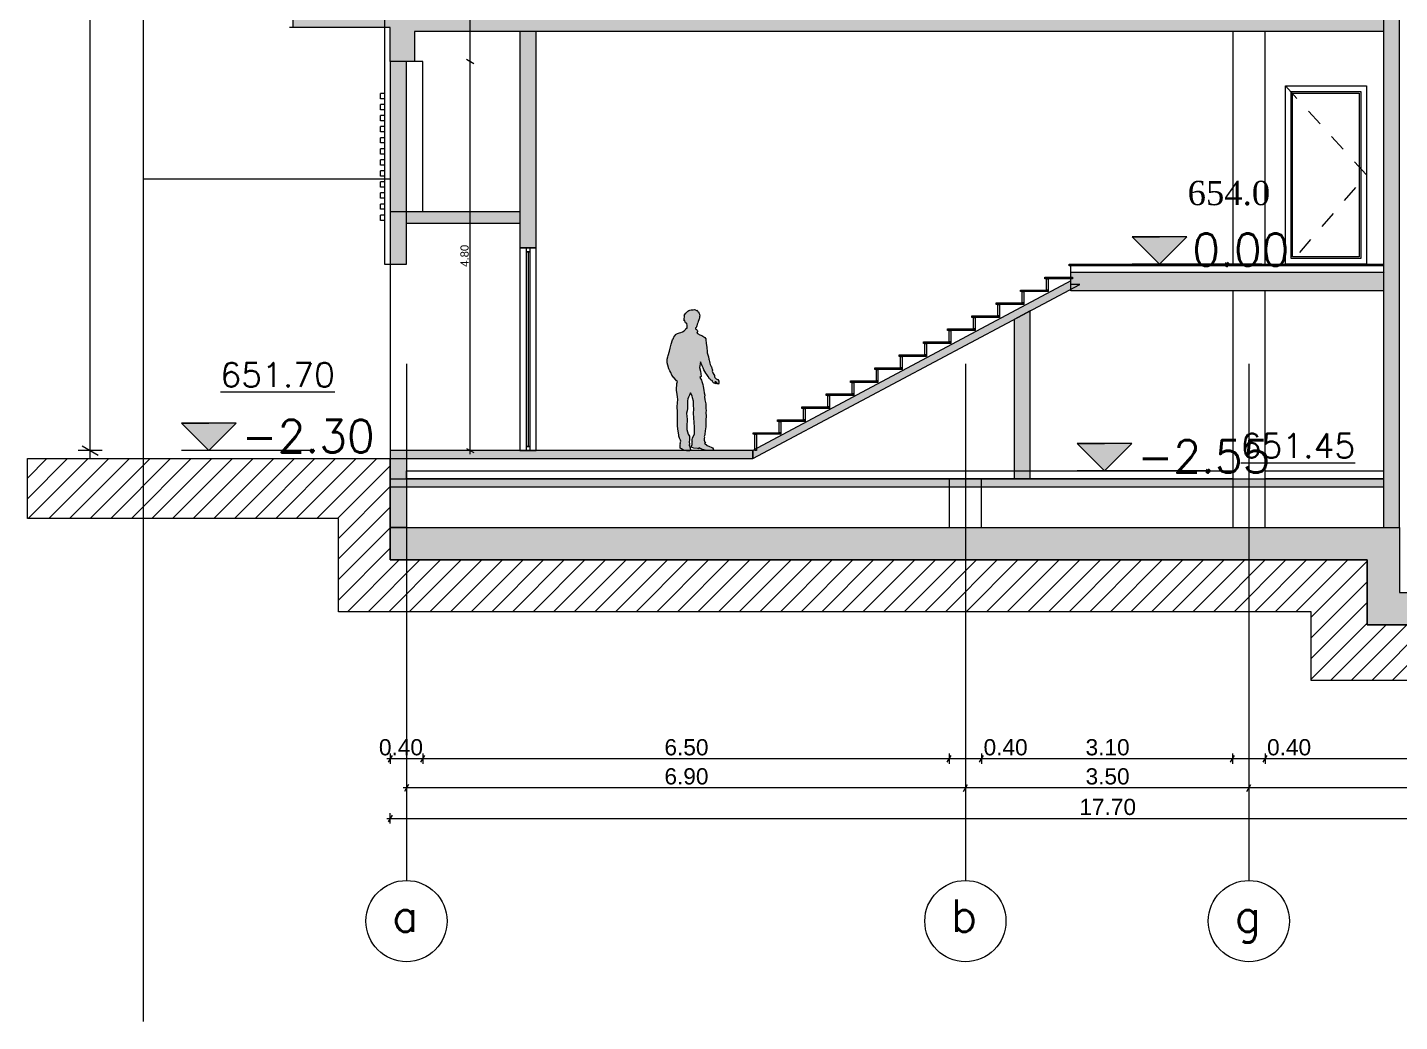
# Model space of a CAD drawing. Header units: millimetres. Extents: x 475616349 to 476941521, y 4620115302 to 4621446928.
# Drawn here: x 476644102 to 476661041, y 4620560526 to 4620572790 of the extents above; entities that cross this region are included whole.
import ezdxf

# ---------------------------------------------------------------- set-up
doc = ezdxf.new("R2010")
doc.units = ezdxf.units.MM
doc.header["$MEASUREMENT"] = 0
doc.linetypes.add('Dashed', pattern=[423.333333, 211.666667, -211.666667])
for name, color, linetype, lineweight in [('0_0 Architecture_Pen_No__7', 7, 'Continuous', 0), ('0_0 Architecture_Pen_No__8', 8, 'Continuous', 0), ('0_Pen_No__1_Pen_No__250', 7, 'Continuous', 0), ('0_Pen_No__250_Pen_No__142', 142, 'Continuous', 0), ('2D Drafting - General_Pen_No__250_Pen_No__7', 7, 'Continuous', 0), ('2D Drafting - General_Pen_No__250_Pen_No__7_Pen_No__154', 154, 'Continuous', 0), ('2D Drafting - General_Pen_No__250_Pen_No__7_Pen_No__7', 7, 'Continuous', 0), ('2D Drafting - General_Pen_No__7_Pen_No__253', 252, 'Continuous', 0), ('a-iataki_Pen_No__5_Pen_No__5_Pen_No__142', 142, 'Continuous', 0), ('Dimensioning - General_Pen_No__142', 142, 'Continuous', 0), ('gegmebi_Pen_No__7_Pen_No__250', 7, 'Continuous', 0), ('kar-panjara_Pen_No__7_Pen_No__250', 7, 'Continuous', 0), ('New_._Pen_No__1', 1, 'Continuous', 0), ('New_2D Drafting - General_Pen_No__250_Pen_No__154', 154, 'Continuous', 0), ('New_2D Drafting - General_Pen_No__250_Pen_No__7', 7, 'Continuous', 0), ('New_2D Drafting - General_Pen_No__7_Pen_No__250', 7, 'Continuous', 0), ('New_2D Drafting - General_Pen_No__7_Pen_No__7', 7, 'Continuous', 0), ('New_New_piketebi_Pen_No__7_Pen_No__1', 1, 'Continuous', 0), ('New_R03_Nakveti_Pen_No__1', 1, 'Continuous', 0), ('New_reg_nak_Pen_No__7', 7, 'Continuous', 0), ('New_shenobebi_Pen_No__4', 7, 'Continuous', 0), ('New_shenobebi_Pen_No__7', 7, 'Continuous', 0), ('New_Structural - Bearing_Pen_No__1', 1, 'Continuous', 0), ('New_Structural - Bearing_Pen_No__118', 118, 'Continuous', 0), ('zoma_Pen_No__1', 1, 'Continuous', 0), ('zoma_Pen_No__142', 142, 'Continuous', 0), ('zoma_Pen_No__1_Pen_No__142', 142, 'Continuous', 0), ('zoma_Pen_No__5_Pen_No__5_Pen_No__142', 142, 'Continuous', 0)]:
    doc.layers.add(name, color=color, linetype=linetype, lineweight=lineweight)
for name, color, linetype in [('Dimensioning - General', 7, 'Continuous'), ('New_R03_Nakveti', 7, 'Continuous'), ('zoma', 7, 'Continuous')]:
    doc.layers.add(name, color=color, linetype=linetype)
doc.styles.add('GENERATED_STYLE_2', font='arial.ttf')
doc.styles.add('GENERATED_STYLE_8', font='times.ttf')
doc.linetypes.add('Break', pattern='A,0,[1,бѓЎбѓђбѓ®бѓљбѓ\x98бѓ\x98 #13 nika1.Shx,S=15.679026,R=0,X=0,Y=0],-1975.557214,0', length=1975.557214)
doc.dimstyles.new('GENERATED_STYLE__1', dxfattribs={"dimtxt": 200, "dimasz": 64.421331, "dimexe": 0.18, "dimexo": 3, "dimgap": 0.09, "dimtad": 1, "dimtih": 1, "dimtoh": 1, "dimlfac": 0.001, "dimzin": 0, "dimdsep": 46, "dimtxsty": 'GENERATED_STYLE_2', "dimblk": 'ARROWHEAD_2', "dimblk1": 'ARROWHEAD_2', "dimblk2": 'ARROWHEAD_2', "dimcen": 0.09, "dimclrd": 142, "dimclre": 142, "dimclrt": 142, "dimadec": 0, "dimazin": 0, "dimtfac": 1, "dimtdec": 4, "dimtmove": 0, "dimatfit": 3, "dimfxl": 1, "dimtolj": 1, "dimtzin": 0, "dimarcsym": 0})
doc.dimstyles.new('GENERATED_STYLE__3', dxfattribs={"dimtxt": 200, "dimasz": 64.421331, "dimexe": 0.18, "dimexo": 3, "dimgap": 0.09, "dimtad": 1, "dimtih": 1, "dimtoh": 1, "dimlfac": 0.001, "dimzin": 0, "dimdsep": 46, "dimtxsty": 'GENERATED_STYLE_2', "dimblk": 'ARROWHEAD_2', "dimblk1": 'ARROWHEAD_2', "dimblk2": 'ARROWHEAD_2', "dimcen": 0.09, "dimclrd": 142, "dimclre": 142, "dimclrt": 142, "dimadec": 0, "dimazin": 0, "dimtfac": 1, "dimtdec": 4, "dimtmove": 2, "dimatfit": 3, "dimfxl": 1, "dimtolj": 1, "dimtzin": 0, "dimarcsym": 0})
doc.dimstyles.new('GENERATED_STYLE__36', dxfattribs={"dimtxt": 300, "dimasz": 152, "dimexe": 0.18, "dimexo": 3, "dimgap": 0.09, "dimtad": 1, "dimlfac": 0.001, "dimzin": 0, "dimdsep": 46, "dimtxsty": 'GENERATED_STYLE_2', "dimblk": 'ARROWHEAD_2', "dimblk1": 'ARROWHEAD_2', "dimblk2": 'ARROWHEAD_2', "dimcen": 0.09, "dimclrd": 1, "dimclre": 1, "dimclrt": 1, "dimadec": 0, "dimazin": 0, "dimtfac": 1, "dimtdec": 4, "dimtmove": 0, "dimatfit": 3, "dimfxl": 1, "dimtolj": 1, "dimtzin": 0, "dimarcsym": 0})
doc.dimstyles.new('GENERATED_STYLE__5', dxfattribs={"dimtxt": 100, "dimasz": 68.640772, "dimexe": 0.18, "dimexo": 0.0625, "dimgap": 0.09, "dimtad": 1, "dimlfac": 0.001, "dimzin": 0, "dimdsep": 46, "dimtxsty": 'GENERATED_STYLE_2', "dimblk": 'ARROWHEAD_2', "dimblk1": 'ARROWHEAD_2', "dimblk2": 'ARROWHEAD_2', "dimcen": 0.09, "dimse1": 1, "dimse2": 1, "dimclrd": 142, "dimclre": 142, "dimclrt": 142, "dimadec": 0, "dimazin": 0, "dimtfac": 1, "dimtdec": 4, "dimtmove": 0, "dimatfit": 3, "dimfxl": 1, "dimtolj": 1, "dimtzin": 0, "dimarcsym": 0})

# ---------------------------------------------------------------- blocks, each defined once
blk = doc.blocks.new('Standing Man Contour 02 23')
at = {"layer": 'New_R03_Nakveti_Pen_No__1', "linetype": 'Continuous', "lineweight": 0}
blk.add_hatch(color=1, dxfattribs=at).paths.add_polyline_path([(-109, 855), (-110, 843), (-109, 830), (-98, 820), (-83, 829), (-79, 840), (-69, 846), (-60, 846), (-79, 829), (-72, 823), (-44, 833), (-35, 844), (-29, 853), (-24, 864), (-19, 860), (-13, 868), (-1, 880), (6, 884), (25, 913), (38, 937), (52, 956), (65, 976), (77, 997), (86, 1019), (97, 1043), (108, 1072), (120, 1095), (125, 1046), (130, 1024), (120, 980), (111, 914), (125, 899), (105, 868), (100, 850), (91, 814), (85, 789), (75, 744), (72, 711), (66, 682), (70, 663), (63, 627), (53, 578), (51, 545), (51, 519), (49, 495), (53, 469), (50, 425), (53, 377), (54, 314), (54, 291), (62, 244), (66, 202), (67, 181), (73, 173), (69, 166), (71, 147), (71, 128), (64, 103), (58, 90), (69, 89), (35, 62), (8, 48), (-15, 42), (-31, 35), (-39, 21), (-40, 15), (-43, 14), (-43, 5), (-22, 0), (0, 0), (43, 2), (93, 14), (134, 35), (140, 38), (140, 20), (156, 24), (201, 30), (222, 36), (230, 43), (228, 67), (222, 67), (222, 86), (221, 102), (217, 102), (222, 109), (221, 132), (216, 158), (194, 201), (193, 225), (191, 251), (193, 288), (205, 461), (200, 509), (204, 558), (203, 607), (216, 648), (221, 673), (242, 713), (253, 683), (268, 657), (273, 639), (277, 613), (277, 582), (280, 548), (279, 520), (283, 491), (291, 462), (287, 420), (282, 388), (284, 357), (286, 327), (287, 299), (288, 280), (286, 258), (278, 232), (270, 202), (255, 177), (255, 135), (256, 102), (254, 83), (253, 74), (258, 75), (256, 63), (251, 45), (245, 34), (247, 19), (243, 15), (244, 0), (255, -4), (291, -4), (328, 4), (351, 19), (368, 31), (369, 45), (368, 58), (370, 70), (366, 85), (370, 87), (367, 104), (361, 117), (365, 126), (377, 152), (387, 176), (387, 188), (384, 191), (396, 269), (400, 304), (403, 332), (403, 369), (403, 412), (404, 486), (406, 529), (407, 553), (404, 578), (400, 590), (398, 631), (400, 664), (409, 719), (413, 739), (413, 779), (409, 799), (410, 825), (404, 851), (416, 860), (426, 877), (442, 898), (446, 897), (455, 909), (471, 931), (483, 961), (496, 983), (509, 1008), (522, 1053), (528, 1080), (528, 1089), (531, 1100), (531, 1126), (521, 1154), (518, 1173), (502, 1226), (492, 1263), (479, 1311), (462, 1365), (453, 1384), (451, 1392), (448, 1399), (437, 1415), (431, 1421), (428, 1430), (402, 1442), (379, 1450), (360, 1458), (340, 1465), (320, 1477), (311, 1486), (307, 1488), (301, 1496), (298, 1502), (293, 1511), (284, 1509), (282, 1517), (282, 1533), (284, 1541), (284, 1548), (286, 1563), (287, 1568), (291, 1570), (297, 1570), (302, 1574), (307, 1585), (312, 1602), (315, 1606), (320, 1601), (320, 1625), (315, 1648), (314, 1667), (319, 1664), (317, 1673), (299, 1696), (287, 1708), (275, 1718), (264, 1727), (260, 1726), (250, 1731), (232, 1736), (216, 1737), (207, 1736), (194, 1739), (180, 1735), (166, 1725), (164, 1730), (153, 1718), (147, 1708), (143, 1709), (139, 1697), (131, 1681), (127, 1659), (131, 1654), (131, 1642), (134, 1620), (136, 1621), (138, 1614), (139, 1610), (143, 1613), (144, 1602), (147, 1592), (153, 1574), (158, 1560), (164, 1539), (168, 1524), (173, 1517), (180, 1514), (181, 1502), (168, 1493), (161, 1483), (156, 1475), (157, 1465), (162, 1455), (154, 1444), (128, 1428), (102, 1417), (90, 1410), (66, 1394), (54, 1379), (51, 1364), (47, 1324), (41, 1271), (35, 1220), (36, 1204), (28, 1180), (21, 1156), (17, 1127), (13, 1113), (5, 1097), (4, 1079), (-3, 1063), (-8, 1046), (-12, 1037), (-17, 1031), (-21, 1011), (-24, 1002), (-29, 992), (-26, 978), (-36, 957), (-45, 937), (-54, 925), (-55, 917), (-53, 907), (-57, 899), (-72, 890), (-77, 885), (-85, 881), (-94, 875)])
at = {"layer": 'New_R03_Nakveti_Pen_No__1', "color": 1, "linetype": 'Continuous', "lineweight": 0, "flags": 128}
blk.add_lwpolyline([(-109, 855), (-110, 843), (-109, 830), (-98, 820), (-83, 829), (-79, 840), (-69, 846), (-60, 846), (-79, 829), (-72, 823), (-44, 833), (-35, 844), (-29, 853), (-24, 864), (-19, 860), (-13, 868), (-1, 880), (6, 884), (25, 913), (38, 937), (52, 956), (65, 976), (77, 997), (86, 1019), (97, 1043), (108, 1072), (120, 1095), (125, 1046), (130, 1024), (120, 980), (111, 914), (125, 899), (105, 868), (100, 850), (91, 814), (85, 789), (75, 744), (72, 711), (66, 682), (70, 663), (63, 627), (53, 578), (51, 545), (51, 519), (49, 495), (53, 469), (50, 425), (53, 377), (54, 314), (54, 291), (62, 244), (66, 202), (67, 181), (73, 173), (69, 166), (71, 147), (71, 128), (64, 103), (58, 90), (69, 89), (35, 62), (8, 48), (-15, 42), (-31, 35), (-39, 21), (-40, 15), (-43, 14), (-43, 5), (-22, 0), (0, 0), (43, 2), (93, 14), (134, 35), (140, 38), (140, 20), (156, 24), (201, 30), (222, 36), (230, 43), (228, 67), (222, 67), (222, 86), (221, 102), (217, 102), (222, 109), (221, 132), (216, 158), (194, 201), (193, 225), (191, 251), (193, 288), (205, 461), (200, 509), (204, 558), (203, 607), (216, 648), (221, 673), (242, 713), (253, 683), (268, 657), (273, 639), (277, 613), (277, 582), (280, 548), (279, 520), (283, 491), (291, 462), (287, 420), (282, 388), (284, 357), (286, 327), (287, 299), (288, 280), (286, 258), (278, 232), (270, 202), (255, 177), (255, 135), (256, 102), (254, 83), (253, 74), (258, 75), (256, 63), (251, 45), (245, 34), (247, 19), (243, 15), (244, 0), (255, -4), (291, -4), (328, 4), (351, 19), (368, 31), (369, 45), (368, 58), (370, 70), (366, 85), (370, 87), (367, 104), (361, 117), (365, 126), (377, 152), (387, 176), (387, 188), (384, 191), (396, 269), (400, 304), (403, 332), (403, 369), (403, 412), (404, 486), (406, 529), (407, 553), (404, 578), (400, 590), (398, 631), (400, 664), (409, 719), (413, 739), (413, 779), (409, 799), (410, 825), (404, 851), (416, 860), (426, 877), (442, 898), (446, 897), (455, 909), (471, 931), (483, 961), (496, 983), (509, 1008), (522, 1053), (528, 1080), (528, 1089), (531, 1100), (531, 1126), (521, 1154), (518, 1173), (502, 1226), (492, 1263), (479, 1311), (462, 1365), (453, 1384), (451, 1392), (448, 1399), (437, 1415), (431, 1421), (428, 1430), (402, 1442), (379, 1450), (360, 1458), (340, 1465), (320, 1477), (311, 1486), (307, 1488), (301, 1496), (298, 1502), (293, 1511), (284, 1509), (282, 1517), (282, 1533), (284, 1541), (284, 1548), (286, 1563), (287, 1568), (291, 1570), (297, 1570), (302, 1574), (307, 1585), (312, 1602), (315, 1606), (320, 1601), (320, 1625), (315, 1648), (314, 1667), (319, 1664), (317, 1673), (299, 1696), (287, 1708), (275, 1718), (264, 1727), (260, 1726), (250, 1731), (232, 1736), (216, 1737), (207, 1736), (194, 1739), (180, 1735), (166, 1725), (164, 1730), (153, 1718), (147, 1708), (143, 1709), (139, 1697), (131, 1681), (127, 1659), (131, 1654), (131, 1642), (134, 1620), (136, 1621), (138, 1614), (139, 1610), (143, 1613), (144, 1602), (147, 1592), (153, 1574), (158, 1560), (164, 1539), (168, 1524), (173, 1517), (180, 1514), (181, 1502), (168, 1493), (161, 1483), (156, 1475), (157, 1465), (162, 1455), (154, 1444), (128, 1428), (102, 1417), (90, 1410), (66, 1394), (54, 1379), (51, 1364), (47, 1324), (41, 1271), (35, 1220), (36, 1204), (28, 1180), (21, 1156), (17, 1127), (13, 1113), (5, 1097), (4, 1079), (-3, 1063), (-8, 1046), (-12, 1037), (-17, 1031), (-21, 1011), (-24, 1002), (-29, 992), (-26, 978), (-36, 957), (-45, 937), (-54, 925), (-55, 917), (-53, 907), (-57, 899), (-72, 890), (-77, 885), (-85, 881), (-94, 875)], close=True, dxfattribs=at)
blk = doc.blocks.new('*D268', base_point=(476577134, 4620325126))
at = {"layer": 'Dimensioning - General_Pen_No__142', "color": 142, "linetype": 'Continuous', "lineweight": 0, "transparency": 16777216}
for p, q in [((476649524, 4620572397), (476649614, 4620572344)), ((476649569, 4620567570), (476649569, 4620572370)), ((476649524, 4620567597), (476649614, 4620567544)), ((476649569, 4620567526), (476649569, 4620567570))]:
    blk.add_line(p, q, dxfattribs=at)
at = {"layer": 'Dimensioning - General_Pen_No__142', "color": 142, "lineweight": 0, "transparency": 16777216, "insert": (476649549, 4620569837), "char_height": 100, "attachment_point": 7, "rotation": 90, "style": 'GENERATED_STYLE_2'}
blk.add_mtext('\\A1;{\\pql;\\fArial CYR|b0|i0|c204|p34;4.80}', dxfattribs=at)
blk = doc.blocks.new('ARROWHEAD_2')
at = {"color": 0, "linetype": 'Continuous', "lineweight": 0}
for p, q in [((0, 0), (-1, 0)), ((-0.38, -0.66), (0.38, 0.66))]:
    blk.add_line(p, q, dxfattribs=at)
blk = doc.blocks.new('*D269', base_point=(476577134, 4620325126))
at = {"layer": 'Dimensioning - General_Pen_No__142', "color": 142, "linetype": 'Continuous', "lineweight": 0, "transparency": 16777216}
for p, q in [((476649524, 4620575597), (476649614, 4620575544)), ((476649569, 4620572370), (476649569, 4620575570)), ((476649524, 4620572397), (476649614, 4620572344))]:
    blk.add_line(p, q, dxfattribs=at)
at = {"layer": 'Dimensioning - General_Pen_No__142', "color": 142, "lineweight": 0, "transparency": 16777216, "insert": (476649549, 4620573837), "char_height": 100, "attachment_point": 7, "rotation": 90, "style": 'GENERATED_STYLE_2'}
blk.add_mtext('\\A1;{\\pql;\\fArial CYR|b0|i0|c204|p34;3.20}', dxfattribs=at)
blk = doc.blocks.new('*D386', base_point=(476577134, 4620325126))
at = {"layer": 'zoma_Pen_No__142', "color": 142, "linetype": 'Continuous', "lineweight": 0, "transparency": 16777216}
for p, q in [((476659157, 4620563365), (476659206, 4620563450)), ((476659181, 4620563471), (476659181, 4620563344)), ((476666081, 4620563408), (476659181, 4620563408)), ((476666057, 4620563365), (476666106, 4620563450)), ((476666081, 4620563471), (476666081, 4620563344)), ((476666123, 4620563408), (476666081, 4620563408))]:
    blk.add_line(p, q, dxfattribs=at)
at = {"layer": 'zoma_Pen_No__142', "color": 142, "lineweight": 0, "transparency": 16777216, "insert": (476662365, 4620563448), "char_height": 200, "attachment_point": 7, "style": 'GENERATED_STYLE_2'}
blk.add_mtext('\\A1;{\\pql;\\fArial CYR|b0|i0|c204|p34;6.90}', dxfattribs=at)
blk = doc.blocks.new('*D387', base_point=(476577134, 4620325126))
at = {"layer": 'zoma_Pen_No__142', "color": 142, "linetype": 'Continuous', "lineweight": 0, "transparency": 16777216}
for p, q in [((476655657, 4620563365), (476655706, 4620563450)), ((476655682, 4620563471), (476655682, 4620563344)), ((476659181, 4620563408), (476655682, 4620563408)), ((476659157, 4620563365), (476659206, 4620563450)), ((476659181, 4620563471), (476659181, 4620563344))]:
    blk.add_line(p, q, dxfattribs=at)
at = {"layer": 'zoma_Pen_No__142', "color": 142, "lineweight": 0, "transparency": 16777216, "insert": (476657165, 4620563448), "char_height": 200, "attachment_point": 7, "style": 'GENERATED_STYLE_2'}
blk.add_mtext('\\A1;{\\pql;\\fArial CYR|b0|i0|c204|p34;3.50}', dxfattribs=at)
blk = doc.blocks.new('*D388', base_point=(476577134, 4620325126))
at = {"layer": 'zoma_Pen_No__142', "color": 142, "linetype": 'Continuous', "lineweight": 0, "transparency": 16777216}
for p, q in [((476648782, 4620563408), (476648740, 4620563408)), ((476648806, 4620563450), (476648757, 4620563365)), ((476648782, 4620563471), (476648782, 4620563344)), ((476655682, 4620563408), (476648782, 4620563408)), ((476655657, 4620563365), (476655706, 4620563450)), ((476655682, 4620563471), (476655682, 4620563344))]:
    blk.add_line(p, q, dxfattribs=at)
at = {"layer": 'zoma_Pen_No__142', "color": 142, "lineweight": 0, "transparency": 16777216, "insert": (476651966, 4620563448), "char_height": 200, "attachment_point": 7, "style": 'GENERATED_STYLE_2'}
blk.add_mtext('\\A1;{\\pql;\\fArial CYR|b0|i0|c204|p34;6.90}', dxfattribs=at)
blk = doc.blocks.new('*D390', base_point=(476577134, 4620325126))
at = {"layer": 'zoma_Pen_No__142', "color": 142, "linetype": 'Continuous', "lineweight": 0, "transparency": 16777216}
for p, q in [((476659357, 4620563725), (476659406, 4620563810)), ((476659381, 4620563831), (476659381, 4620563704)), ((476665881, 4620563767), (476659381, 4620563767)), ((476665856, 4620563725), (476665905, 4620563810)), ((476665881, 4620563831), (476665881, 4620563704))]:
    blk.add_line(p, q, dxfattribs=at)
at = {"layer": 'zoma_Pen_No__142', "color": 142, "lineweight": 0, "transparency": 16777216, "char_height": 200, "attachment_point": 7, "style": 'GENERATED_STYLE_2'}
for s, insert in [('\\A1;{\\pql;\\fArial CYR|b0|i0|c204|p34;0.40}', (476659406, 4620563807)), ('\\A1;{\\pql;\\fArial CYR|b0|i0|c204|p34;6.50}', (476662365, 4620563807))]:
    blk.add_mtext(s, dxfattribs=dict(at, insert=insert))
blk = doc.blocks.new('*D391', base_point=(476577134, 4620325126))
at = {"layer": 'zoma_Pen_No__142', "color": 142, "linetype": 'Continuous', "lineweight": 0, "transparency": 16777216}
for p, q in [((476658956, 4620563725), (476659005, 4620563810)), ((476658981, 4620563831), (476658981, 4620563704)), ((476659381, 4620563767), (476658981, 4620563767)), ((476659357, 4620563725), (476659406, 4620563810)), ((476659381, 4620563831), (476659381, 4620563704))]:
    blk.add_line(p, q, dxfattribs=at)
blk = doc.blocks.new('*D392', base_point=(476577134, 4620325126))
at = {"layer": 'zoma_Pen_No__142', "color": 142, "linetype": 'Continuous', "lineweight": 0, "transparency": 16777216}
for p, q in [((476655857, 4620563725), (476655906, 4620563810)), ((476655881, 4620563831), (476655881, 4620563704)), ((476658981, 4620563767), (476655881, 4620563767)), ((476658956, 4620563725), (476659005, 4620563810)), ((476658981, 4620563831), (476658981, 4620563704))]:
    blk.add_line(p, q, dxfattribs=at)
at = {"layer": 'zoma_Pen_No__142', "color": 142, "lineweight": 0, "transparency": 16777216, "char_height": 200, "attachment_point": 7, "style": 'GENERATED_STYLE_2'}
for s, insert in [('\\A1;{\\pql;\\fArial CYR|b0|i0|c204|p34;0.40}', (476655906, 4620563807)), ('\\A1;{\\pql;\\fArial CYR|b0|i0|c204|p34;3.10}', (476657165, 4620563807))]:
    blk.add_mtext(s, dxfattribs=dict(at, insert=insert))
blk = doc.blocks.new('*D393', base_point=(476577134, 4620325126))
at = {"layer": 'zoma_Pen_No__142', "color": 142, "linetype": 'Continuous', "lineweight": 0, "transparency": 16777216}
for p, q in [((476655457, 4620563725), (476655506, 4620563810)), ((476655481, 4620563831), (476655481, 4620563704)), ((476655881, 4620563767), (476655481, 4620563767)), ((476655857, 4620563725), (476655906, 4620563810)), ((476655881, 4620563831), (476655881, 4620563704))]:
    blk.add_line(p, q, dxfattribs=at)
blk = doc.blocks.new('*D394', base_point=(476577134, 4620325126))
at = {"layer": 'zoma_Pen_No__142', "color": 142, "linetype": 'Continuous', "lineweight": 0, "transparency": 16777216}
for p, q in [((476648957, 4620563725), (476649006, 4620563810)), ((476648982, 4620563831), (476648982, 4620563704)), ((476655481, 4620563767), (476648982, 4620563767)), ((476655457, 4620563725), (476655506, 4620563810)), ((476655481, 4620563831), (476655481, 4620563704))]:
    blk.add_line(p, q, dxfattribs=at)
at = {"layer": 'zoma_Pen_No__142', "color": 142, "lineweight": 0, "transparency": 16777216, "insert": (476651966, 4620563807), "char_height": 200, "attachment_point": 7, "style": 'GENERATED_STYLE_2'}
blk.add_mtext('\\A1;{\\pql;\\fArial CYR|b0|i0|c204|p34;6.50}', dxfattribs=at)
blk = doc.blocks.new('*D395', base_point=(476577134, 4620325126))
at = {"layer": 'zoma_Pen_No__142', "color": 142, "linetype": 'Continuous', "lineweight": 0, "transparency": 16777216}
for p, q in [((476648581, 4620563767), (476648540, 4620563767)), ((476648606, 4620563810), (476648557, 4620563725)), ((476648581, 4620563831), (476648581, 4620563704)), ((476648982, 4620563767), (476648581, 4620563767)), ((476648957, 4620563725), (476649006, 4620563810)), ((476648982, 4620563831), (476648982, 4620563704))]:
    blk.add_line(p, q, dxfattribs=at)
at = {"layer": 'zoma_Pen_No__142', "color": 142, "lineweight": 0, "transparency": 16777216, "insert": (476648441, 4620563807), "char_height": 200, "attachment_point": 7, "style": 'GENERATED_STYLE_2'}
blk.add_mtext('\\A1;{\\pql;\\fArial CYR|b0|i0|c204|p34;0.40}', dxfattribs=at)
blk = doc.blocks.new('*D396', base_point=(476577134, 4620325126))
at = {"layer": 'zoma_Pen_No__142', "color": 142, "linetype": 'Continuous', "lineweight": 0, "transparency": 16777216}
for p, q in [((476648606, 4620563073), (476648557, 4620562989)), ((476648581, 4620562967), (476648581, 4620563095)), ((476666257, 4620562989), (476666306, 4620563073)), ((476666281, 4620562967), (476666281, 4620563095)), ((476648540, 4620563031), (476648581, 4620563031)), ((476648581, 4620563031), (476666281, 4620563031)), ((476666281, 4620563031), (476666323, 4620563031))]:
    blk.add_line(p, q, dxfattribs=at)
at = {"layer": 'zoma_Pen_No__142', "color": 142, "lineweight": 0, "transparency": 16777216, "insert": (476657089, 4620563071), "char_height": 200, "attachment_point": 7, "style": 'GENERATED_STYLE_2'}
blk.add_mtext('\\A1;{\\pql;\\fArial CYR|b0|i0|c204|p34;17.70}', dxfattribs=at)
blk = doc.blocks.new('*D1984', base_point=(476577134, 4620325126))
at = {"layer": 'zoma_Pen_No__1', "color": 1, "linetype": 'Continuous', "lineweight": 0, "transparency": 16777216}
for p, q in [((476645026, 4620582570), (476644726, 4620582570)), ((476644976, 4620582513), (476644776, 4620582628)), ((476644876, 4620582570), (476644876, 4620582668)), ((476644876, 4620567570), (476644876, 4620582570)), ((476645026, 4620567570), (476644726, 4620567570)), ((476644776, 4620567628), (476644976, 4620567513)), ((476644876, 4620567473), (476644876, 4620567570))]:
    blk.add_line(p, q, dxfattribs=at)
at = {"layer": 'zoma_Pen_No__1', "color": 1, "lineweight": 0, "transparency": 16777216, "insert": (476644816, 4620574557), "char_height": 300, "attachment_point": 7, "rotation": 90, "style": 'GENERATED_STYLE_2'}
blk.add_mtext('\\A1;{\\pql;\\fArial CYR|b0|i0|c204|p34;15.00}', dxfattribs=at)

msp = doc.modelspace()

# ---------------------------------------------------------------- hatches: boundary and pattern name
at = {"layer": '0_0 Architecture_Pen_No__8', "linetype": 'Continuous', "lineweight": 0, "true_color": 0x404040}
msp.add_hatch(color=250, dxfattribs=at).paths.add_polyline_path([(476648581.658, 4620566220.299), (476648581.63, 4620566620.299), (476661041.412, 4620566620.299), (476661041.412, 4620565820.299), (476663241.371, 4620565820.299), (476663241.371, 4620566620.299), (476663682.528, 4620566620.299), (476666281.407, 4620566620.299), (476666281.407, 4620566220.299), (476663641.528, 4620566220.299), (476663641.528, 4620565420.299), (476661061.412, 4620565420.299), (476660641.429, 4620565420.299), (476660641.429, 4620566220.299)])
at = {"layer": '0_Pen_No__250_Pen_No__142', "linetype": 'Continuous', "lineweight": 0}
for points in [[(476658079.628, 4620569870.153), (476658417.157, 4620570207.847), (476657741.935, 4620570207.682)], [(476646341.458, 4620567570.439), (476646678.987, 4620567908.133), (476646003.765, 4620567907.968)], [(476657399.482, 4620567320.71), (476657737.011, 4620567658.403), (476657061.789, 4620567658.239)]]:
    msp.add_hatch(color=142, dxfattribs=at).paths.add_polyline_path(points)
at = {"layer": '2D Drafting - General_Pen_No__250_Pen_No__7', "linetype": 'Continuous', "lineweight": 0}
for points in [[(476647381.778, 4620573009.629), (476648511.408, 4620573009.63), (476648511.408, 4620573071.439), (476648581.757, 4620573071.439), (476648631.409, 4620573071.439), (476648631.409, 4620572970.439), (476660841.375, 4620572970.439), (476660841.375, 4620572740.346), (476659331.824, 4620572740.346), (476659031.408, 4620572740.346), (476648881.408, 4620572740.346), (476648881.408, 4620572370.439), (476648581.658, 4620572370.439), (476648581.717, 4620572789.559), (476648581.244, 4620572789.559), (476648543.451, 4620572789.559), (476647381.778, 4620572789.559)], [(476648781.324, 4620570520.431), (476650182.348, 4620570520.431), (476650182.348, 4620570370.431), (476648781.324, 4620570370.431)], [(476656982.287, 4620569770.439), (476660841.375, 4620569770.439), (476660841.375, 4620569590.432), (476660841.375, 4620569540.369), (476656982.278, 4620569540.53)], [(476653058.833, 4620567570.439), (476653058.833, 4620567471.331), (476657092.292, 4620569620.435), (476656982.281, 4620569620.44), (476656982.283, 4620569663.593)], [(476648581.404, 4620567220.299), (476660841.375, 4620567220.299), (476660841.375, 4620567120.299), (476648581.404, 4620567120.299)]]:
    msp.add_hatch(color=7, dxfattribs=at).paths.add_polyline_path(points)
at = {"layer": '2D Drafting - General_Pen_No__250_Pen_No__7_Pen_No__154', "linetype": 'Continuous', "lineweight": 0}
msp.add_hatch(color=154, dxfattribs=at).paths.add_polyline_path([(476648781.32, 4620566620.299), (476648581.63, 4620566620.299), (476648581.57, 4620567470.307), (476648781.32, 4620567470.307)])
at = {"layer": 'New_2D Drafting - General_Pen_No__250_Pen_No__154', "linetype": 'Continuous', "lineweight": 0}
msp.add_hatch(color=154, dxfattribs=at).paths.add_polyline_path([(476660841.375, 4620566620.299), (476661041.379, 4620566620.299), (476661041.379, 4620583519.717), (476660841.375, 4620583519.717)])
at = {"layer": 'New_2D Drafting - General_Pen_No__250_Pen_No__7', "linetype": 'Continuous', "lineweight": 0}
for points in [[(476650182.282, 4620570070.439), (476650382.286, 4620570070.439), (476650382.286, 4620572740.432), (476650182.282, 4620572740.432)], [(476648581.57, 4620572370.439), (476648581.57, 4620569870.431), (476648781.324, 4620569870.431), (476648781.324, 4620572370.439)], [(476656282.284, 4620567220.299), (476656482.289, 4620567220.299), (476656482.284, 4620569295.138), (476656282.284, 4620569188.485)], [(476648581.57, 4620567470.307), (476653058.833, 4620567470.307), (476653058.814, 4620567570.439), (476648581.57, 4620567570.439)]]:
    msp.add_hatch(color=7, dxfattribs=at).paths.add_polyline_path(points)
at = {"layer": 'New_2D Drafting - General_Pen_No__7_Pen_No__7', "linetype": 'Continuous', "lineweight": 0}
h = msp.add_hatch(dxfattribs=at)
h.set_pattern_fill('MASONRY_BLOCK', style=0, pattern_type=2)
h.set_pattern_definition([(45, (476577134.07, 4620325125.74), (-127.27922, 127.27922), [])])
h.paths.add_polyline_path([(476644101.684, 4620567470.439), (476648581.57, 4620567470.307), (476648581.658, 4620566220.299), (476660641.429, 4620566220.299), (476660641.429, 4620565420.299), (476663641.528, 4620565420.299), (476663641.528, 4620566220.299), (476664668.992, 4620566220.299), (476666281.407, 4620566220.299), (476666281.407, 4620569490.432), (476666281.407, 4620569769.521), (476671135.786, 4620569769.521), (476671135.786, 4620569029.715), (476666992.424, 4620569029.715), (476666992.424, 4620565641.382), (476666992.424, 4620565579.86), (476664428.992, 4620565579.86), (476664428.992, 4620564733.443), (476660578.429, 4620564733.443), (476659952.013, 4620564733.443), (476659952.013, 4620565579.86), (476647940.992, 4620565579.86), (476647940.992, 4620566730.532), (476644101.684, 4620566730.532)])

# ---------------------------------------------------------------- linework, layer by layer
at = {"layer": '0_0 Architecture_Pen_No__7', "color": 7, "linetype": 'Continuous', "lineweight": 0, "flags": 128}
msp.add_lwpolyline([(476648581.658, 4620566220.299), (476648581.63, 4620566620.299), (476661041.412, 4620566620.299), (476661041.412, 4620565820.299), (476663241.371, 4620565820.299), (476663241.371, 4620566620.299), (476663682.528, 4620566620.299), (476666281.407, 4620566620.299), (476666281.407, 4620566220.299), (476663641.528, 4620566220.299), (476663641.528, 4620565420.299), (476661061.412, 4620565420.299), (476660641.429, 4620565420.299), (476660641.429, 4620566220.299)], close=True, dxfattribs=at)
at = {"layer": '0_Pen_No__1_Pen_No__250', "color": 7, "linetype": 'Continuous', "lineweight": 0, "flags": 128}
for points in [[(476658079.628, 4620569870.153), (476657741.935, 4620570207.682), (476658079.546, 4620570207.765)], [(476658079.628, 4620569870.153), (476658417.157, 4620570207.847), (476658079.546, 4620570207.765)], [(476659342.017, 4620569870.153), (476657742.017, 4620569869.763)], [(476646341.458, 4620567570.439), (476646003.765, 4620567907.968), (476646341.376, 4620567908.05)], [(476646341.458, 4620567570.439), (476646678.987, 4620567908.133), (476646341.376, 4620567908.05)], [(476657399.482, 4620567320.71), (476657061.789, 4620567658.239), (476657399.4, 4620567658.321)], [(476657399.482, 4620567320.71), (476657737.011, 4620567658.403), (476657399.4, 4620567658.321)], [(476647603.847, 4620567570.747), (476646003.847, 4620567570.357)], [(476658661.871, 4620567321.018), (476657061.871, 4620567320.628)]]:
    msp.add_lwpolyline(points, dxfattribs=at)
at = {"layer": '0_Pen_No__250_Pen_No__142', "color": 142, "linetype": 'Continuous', "lineweight": 0, "flags": 128}
for points in [[(476658079.628, 4620569870.153), (476658417.157, 4620570207.847), (476657741.935, 4620570207.682)], [(476646341.458, 4620567570.439), (476646678.987, 4620567908.133), (476646003.765, 4620567907.968)], [(476657399.482, 4620567320.71), (476657737.011, 4620567658.403), (476657061.789, 4620567658.239)]]:
    msp.add_lwpolyline(points, close=True, dxfattribs=at)
at = {"layer": '2D Drafting - General_Pen_No__250_Pen_No__7', "color": 7, "linetype": 'Continuous', "lineweight": 0, "flags": 128}
for points in [[(476647381.778, 4620573009.629), (476648511.408, 4620573009.63), (476648511.408, 4620573071.439), (476648581.757, 4620573071.439), (476648631.409, 4620573071.439), (476648631.409, 4620572970.439), (476660841.375, 4620572970.439), (476660841.375, 4620572740.346), (476659331.824, 4620572740.346), (476659031.408, 4620572740.346), (476648881.408, 4620572740.346), (476648881.408, 4620572370.439), (476648581.658, 4620572370.439), (476648581.717, 4620572789.559), (476648581.244, 4620572789.559), (476648543.451, 4620572789.559), (476647381.778, 4620572789.559)], [(476648781.324, 4620570520.431), (476650182.348, 4620570520.431), (476650182.348, 4620570370.431), (476648781.324, 4620570370.431)], [(476656982.287, 4620569770.439), (476660841.375, 4620569770.439), (476660841.375, 4620569590.432), (476660841.375, 4620569540.369), (476656982.278, 4620569540.53)], [(476653058.833, 4620567570.439), (476653058.833, 4620567471.331), (476657092.292, 4620569620.435), (476656982.281, 4620569620.44), (476656982.283, 4620569663.593)], [(476648581.404, 4620567220.299), (476660841.375, 4620567220.299), (476660841.375, 4620567120.299), (476648581.404, 4620567120.299)]]:
    msp.add_lwpolyline(points, close=True, dxfattribs=at)
at = {"layer": '2D Drafting - General_Pen_No__250_Pen_No__7_Pen_No__7', "color": 7, "linetype": 'Continuous', "lineweight": 0, "flags": 128}
msp.add_lwpolyline([(476648781.32, 4620566620.299), (476648581.63, 4620566620.299), (476648581.57, 4620567470.307), (476648781.32, 4620567470.307)], close=True, dxfattribs=at)
at = {"layer": '2D Drafting - General_Pen_No__7_Pen_No__253', "color": 252, "linetype": 'Continuous', "lineweight": 0, "flags": 128}
for points in [[(476659632.286, 4620572070.439), (476660632.286, 4620572070.439), (476660632.286, 4620569870.439), (476659632.286, 4620569870.439)], [(476659701.826, 4620572000.439), (476660562.286, 4620572000.439), (476660562.286, 4620569940.439), (476659701.826, 4620569940.439)], [(476659721.826, 4620571980.439), (476660542.286, 4620571980.439), (476660542.286, 4620569960.439), (476659721.826, 4620569960.439)]]:
    msp.add_lwpolyline(points, close=True, dxfattribs=at)
at = {"layer": '2D Drafting - General_Pen_No__7_Pen_No__253', "color": 252, "linetype": 'Dashed', "lineweight": 0, "flags": 128}
msp.add_lwpolyline([(476659632.286, 4620572070.439), (476660632.286, 4620570970.439), (476659682.286, 4620569870.439)], dxfattribs=at)
at = {"layer": 'gegmebi_Pen_No__7_Pen_No__250', "color": 7, "linetype": 'Continuous', "lineweight": 0, "flags": 128}
msp.add_lwpolyline([(476660861.408, 4620569770.439), (476660861.408, 4620569770.307)], dxfattribs=at)
for points in [[(476658981.408, 4620567220.299), (476648781.408, 4620567220.299), (476648781.408, 4620567320.431), (476658981.408, 4620567320.431)], [(476660841.375, 4620567220.299), (476659381.758, 4620567220.299), (476659381.758, 4620567320.431), (476660841.375, 4620567320.431)]]:
    msp.add_lwpolyline(points, close=True, dxfattribs=at)
at = {"layer": 'kar-panjara_Pen_No__7_Pen_No__250', "color": 7, "linetype": 'Continuous', "lineweight": 0, "flags": 128}
for points in [[(476658981.408, 4620572740.346), (476658981.408, 4620569870.439), (476659381.758, 4620569870.439), (476659381.758, 4620572740.346)], [(476648581.57, 4620572370.439), (476648581.57, 4620570520.431), (476648981.67, 4620570520.431), (476648981.67, 4620572370.439)], [(476658981.408, 4620569540.43), (476658981.408, 4620566620.299), (476659381.758, 4620566620.299), (476659381.758, 4620569540.43)], [(476655481.408, 4620567220.291), (476655481.408, 4620566620.299), (476655881.408, 4620566620.299), (476655881.408, 4620567220.291)]]:
    msp.add_lwpolyline(points, close=True, dxfattribs=at)
at = {"layer": 'New_2D Drafting - General_Pen_No__250_Pen_No__7', "color": 7, "linetype": 'Continuous', "lineweight": 0, "flags": 128}
for points in [[(476660841.375, 4620566620.299), (476661041.379, 4620566620.299), (476661041.379, 4620583519.717), (476660841.375, 4620583519.717)], [(476650182.282, 4620570070.439), (476650382.286, 4620570070.439), (476650382.286, 4620572740.432), (476650182.282, 4620572740.432)], [(476648581.57, 4620572370.439), (476648581.57, 4620569870.431), (476648781.324, 4620569870.431), (476648781.324, 4620572370.439)], [(476656282.284, 4620567220.299), (476656482.289, 4620567220.299), (476656482.284, 4620569295.138), (476656282.284, 4620569188.485)], [(476648581.57, 4620567470.307), (476653058.833, 4620567470.307), (476653058.814, 4620567570.439), (476648581.57, 4620567570.439)]]:
    msp.add_lwpolyline(points, close=True, dxfattribs=at)
at = {"layer": 'New_2D Drafting - General_Pen_No__7_Pen_No__250', "color": 7, "linetype": 'Continuous', "lineweight": 0, "flags": 128}
msp.add_lwpolyline([(476644101.684, 4620567470.439), (476648581.57, 4620567470.307), (476648581.658, 4620566220.299), (476660641.429, 4620566220.299), (476660641.429, 4620565420.299), (476663641.528, 4620565420.299), (476663641.528, 4620566220.299), (476664668.992, 4620566220.299), (476666281.407, 4620566220.299), (476666281.407, 4620569490.432), (476666281.407, 4620569769.521), (476671135.786, 4620569769.521), (476671135.786, 4620569029.715), (476666992.424, 4620569029.715), (476666992.424, 4620565641.382), (476666992.424, 4620565579.86), (476664428.992, 4620565579.86), (476664428.992, 4620564733.443), (476660578.429, 4620564733.443), (476659952.013, 4620564733.443), (476659952.013, 4620565579.86), (476647940.992, 4620565579.86), (476647940.992, 4620566730.532), (476644101.684, 4620566730.532)], close=True, dxfattribs=at)
at = {"layer": 'New_reg_nak_Pen_No__7', "color": 7, "linetype": 'Continuous', "lineweight": 0}
msp.add_line((476647381.778, 4620572789.559), (476647335.452, 4620572789.559), dxfattribs=at)
at = {"layer": 'New_reg_nak_Pen_No__7', "color": 7, "linetype": 'Continuous', "lineweight": 0, "flags": 128}
msp.add_lwpolyline([(476648581.67, 4620583070.007), (476648511.398, 4620583070.005), (476648511.425, 4620576271.438), (476648511.57, 4620576271.438), (476648511.643, 4620569870.43), (476648581.57, 4620569870.431)], dxfattribs=at)
at = {"layer": 'New_shenobebi_Pen_No__4', "color": 7, "linetype": 'Continuous', "lineweight": 0}
for points in [[(476660842.296, 4620569850.439), (476656962.285, 4620569850.439), (476656962.285, 4620569870.439), (476660842.296, 4620569870.439)], [(476657002.285, 4620569690.439), (476656662.285, 4620569690.439), (476656662.285, 4620569710.439), (476657002.285, 4620569710.439)], [(476656702.285, 4620569690.439), (476656702.285, 4620569550.439), (476656682.285, 4620569550.439), (476656682.285, 4620569690.439)], [(476656702.285, 4620569530.439), (476656362.285, 4620569530.439), (476656362.285, 4620569550.439), (476656702.285, 4620569550.439)], [(476656402.285, 4620569530.439), (476656402.285, 4620569390.439), (476656382.285, 4620569390.439), (476656382.285, 4620569530.439)], [(476656402.285, 4620569370.439), (476656062.285, 4620569370.439), (476656062.285, 4620569390.439), (476656402.285, 4620569390.439)], [(476656102.285, 4620569370.439), (476656102.285, 4620569230.439), (476656082.285, 4620569230.439), (476656082.285, 4620569370.439)], [(476656102.285, 4620569210.439), (476655762.285, 4620569210.439), (476655762.285, 4620569230.439), (476656102.285, 4620569230.439)], [(476655802.285, 4620569210.439), (476655802.285, 4620569070.439), (476655782.285, 4620569070.439), (476655782.285, 4620569210.439)], [(476655802.285, 4620569050.439), (476655462.285, 4620569050.439), (476655462.285, 4620569070.439), (476655802.285, 4620569070.439)], [(476655502.285, 4620569050.439), (476655502.285, 4620568910.439), (476655482.285, 4620568910.439), (476655482.285, 4620569050.439)], [(476655502.285, 4620568890.439), (476655162.285, 4620568890.439), (476655162.285, 4620568910.439), (476655502.285, 4620568910.439)], [(476655202.285, 4620568890.439), (476655202.285, 4620568750.439), (476655182.285, 4620568750.439), (476655182.285, 4620568890.439)], [(476655202.285, 4620568730.439), (476654862.285, 4620568730.439), (476654862.285, 4620568750.439), (476655202.285, 4620568750.439)], [(476654902.285, 4620568730.439), (476654902.285, 4620568590.439), (476654882.285, 4620568590.439), (476654882.285, 4620568730.439)], [(476654902.285, 4620568570.439), (476654562.285, 4620568570.439), (476654562.285, 4620568590.439), (476654902.285, 4620568590.439)], [(476654602.285, 4620568570.439), (476654602.285, 4620568430.439), (476654582.285, 4620568430.439), (476654582.285, 4620568570.439)], [(476654602.285, 4620568410.439), (476654262.285, 4620568410.439), (476654262.285, 4620568430.439), (476654602.285, 4620568430.439)], [(476654302.285, 4620568410.439), (476654302.285, 4620568270.439), (476654282.285, 4620568270.439), (476654282.285, 4620568410.439)], [(476654302.285, 4620568250.439), (476653962.285, 4620568250.439), (476653962.285, 4620568270.439), (476654302.285, 4620568270.439)], [(476654002.285, 4620568250.439), (476654002.285, 4620568110.439), (476653982.285, 4620568110.439), (476653982.285, 4620568250.439)], [(476654002.285, 4620568090.439), (476653662.285, 4620568090.439), (476653662.285, 4620568110.439), (476654002.285, 4620568110.439)], [(476653702.285, 4620568090.439), (476653702.285, 4620567950.439), (476653682.285, 4620567950.439), (476653682.285, 4620568090.439)], [(476653702.285, 4620567930.439), (476653362.285, 4620567930.439), (476653362.285, 4620567950.439), (476653702.285, 4620567950.439)], [(476653402.285, 4620567930.439), (476653402.285, 4620567790.439), (476653382.285, 4620567790.439), (476653382.285, 4620567930.439)], [(476653402.285, 4620567770.439), (476653062.285, 4620567770.439), (476653062.285, 4620567790.439), (476653402.285, 4620567790.439)], [(476653102.285, 4620567770.439), (476653102.285, 4620567570.439), (476653082.285, 4620567570.439), (476653082.285, 4620567770.439)]]:
    msp.add_lwpolyline(points, close=True, dxfattribs=at)
msp.add_lwpolyline([(476656982.285, 4620569710.439), (476656982.285, 4620569850.439)], dxfattribs=at)
at = {"layer": 'New_shenobebi_Pen_No__7', "color": 7, "linetype": 'Continuous', "lineweight": 0}
for points in [[(476650382.29, 4620567570.439), (476650382.29, 4620570070.439), (476650182.29, 4620570070.439), (476650182.29, 4620567570.439)], [(476650307.29, 4620570070.439), (476650257.29, 4620570070.439), (476650257.29, 4620570020.439), (476650307.29, 4620570020.439)], [(476650307.29, 4620570020.439), (476650257.29, 4620570020.439), (476650257.29, 4620567620.439), (476650307.29, 4620567620.439)], [(476650307.29, 4620567620.439), (476650257.29, 4620567620.439), (476650257.29, 4620567570.439), (476650307.29, 4620567570.439)]]:
    msp.add_lwpolyline(points, close=True, dxfattribs=at)
for points in [[(476650282.29, 4620570020.439), (476650282.29, 4620567620.439)], [(476648581.658, 4620569870.431), (476648581.57, 4620567470.307)]]:
    msp.add_lwpolyline(points, dxfattribs=at)
at = {"layer": 'New_Structural - Bearing_Pen_No__1', "color": 1, "linetype": 'Continuous', "lineweight": 0}
msp.add_line((476645529.791, 4620587257.227), (476645529.791, 4620560525.901), dxfattribs=at)
at = {"layer": 'New_Structural - Bearing_Pen_No__1', "color": 1, "linetype": 'Break', "lineweight": 0}
msp.add_line((476645529.791, 4620570921.442), (476648581.57, 4620570921.442), dxfattribs=at)
at = {"layer": 'New_Structural - Bearing_Pen_No__118', "color": 118, "linetype": 'Continuous', "lineweight": 0}
for p, q in [((476648461.63, 4620571911.072), (476648461.63, 4620571976.072)), ((476648511.63, 4620571976.072), (476648461.63, 4620571976.072)), ((476648511.63, 4620571911.072), (476648461.63, 4620571911.072)), ((476648461.63, 4620571774.555), (476648461.63, 4620571839.555)), ((476648511.63, 4620571839.555), (476648461.63, 4620571839.555)), ((476648511.63, 4620571774.555), (476648461.63, 4620571774.555)), ((476648461.63, 4620571638.037), (476648461.63, 4620571703.037)), ((476648511.63, 4620571703.037), (476648461.63, 4620571703.037)), ((476648511.63, 4620571638.037), (476648461.63, 4620571638.037)), ((476648461.63, 4620571501.52), (476648461.63, 4620571566.52)), ((476648511.63, 4620571566.52), (476648461.63, 4620571566.52)), ((476648511.63, 4620571501.52), (476648461.63, 4620571501.52)), ((476648461.63, 4620571365.003), (476648461.63, 4620571430.003)), ((476648511.63, 4620571430.003), (476648461.63, 4620571430.003)), ((476648511.63, 4620571365.003), (476648461.63, 4620571365.003)), ((476648461.63, 4620571228.485), (476648461.63, 4620571293.485)), ((476648511.63, 4620571293.485), (476648461.63, 4620571293.485)), ((476648511.63, 4620571228.485), (476648461.63, 4620571228.485)), ((476648461.63, 4620571091.968), (476648461.63, 4620571156.968)), ((476648511.63, 4620571156.968), (476648461.63, 4620571156.968)), ((476648511.63, 4620571091.968), (476648461.63, 4620571091.968)), ((476648461.63, 4620570955.451), (476648461.63, 4620571020.451)), ((476648511.63, 4620571020.451), (476648461.63, 4620571020.451)), ((476648511.63, 4620570955.451), (476648461.63, 4620570955.451)), ((476648461.63, 4620570818.934), (476648461.63, 4620570883.934)), ((476648511.63, 4620570883.934), (476648461.63, 4620570883.934)), ((476648511.63, 4620570818.934), (476648461.63, 4620570818.934)), ((476648461.63, 4620570682.416), (476648461.63, 4620570747.416)), ((476648511.63, 4620570747.416), (476648461.63, 4620570747.416)), ((476648511.63, 4620570682.416), (476648461.63, 4620570682.416)), ((476648461.63, 4620570545.899), (476648461.63, 4620570610.899)), ((476648511.63, 4620570610.899), (476648461.63, 4620570610.899)), ((476648511.63, 4620570545.899), (476648461.63, 4620570545.899)), ((476648461.63, 4620570409.382), (476648461.63, 4620570474.382)), ((476648511.63, 4620570474.382), (476648461.63, 4620570474.382)), ((476648511.63, 4620570409.382), (476648461.63, 4620570409.382))]:
    msp.add_line(p, q, dxfattribs=at)
at = {"layer": 'zoma_Pen_No__5_Pen_No__5_Pen_No__142', "color": 142, "linetype": 'Continuous', "lineweight": 0}
for p, q in [((476648781.408, 4620568641.639), (476648781.408, 4620562258.649)), ((476655681.408, 4620568641.639), (476655681.408, 4620562258.649)), ((476659181.408, 4620568641.639), (476659181.408, 4620562258.649))]:
    msp.add_line(p, q, dxfattribs=at)
for centre in [(476648781.408, 4620561764.817), (476655681.408, 4620561764.817), (476659181.408, 4620561764.817)]:
    msp.add_circle(centre, 501.115, dxfattribs=at)

# ---------------------------------------------------------------- block references
at = {"layer": 'New_R03_Nakveti', "color": 7, "linetype": 'Continuous', "lineweight": 0, "xscale": -1, "zscale": 1000}
msp.add_blockref('Standing Man Contour 02 23', (476652529.164, 4620567570.439), dxfattribs=at)

# ---------------------------------------------------------------- texts
at = {"layer": 'a-iataki_Pen_No__5_Pen_No__5_Pen_No__142', "color": 142, "linetype": 'Continuous', "lineweight": 0, "char_height": 400, "attachment_point": 3}
for s, insert in [('\\A1;{\\pqr;\\Ftxt.shx;a}', (476648930.147, 4620562032.776)), ('\\A1;{\\pqr;\\Ftxt.shx;b}', (476655830.147, 4620562032.776)), ('\\A1;{\\pqr;\\Ftxt.shx;g}', (476659330.147, 4620562032.776))]:
    msp.add_mtext(s, dxfattribs=dict(at, insert=insert))
at = {"layer": 'New_._Pen_No__1', "color": 1, "linetype": 'Continuous', "lineweight": 0, "char_height": 300, "attachment_point": 2}
for s, insert in [('\\A1;{\\pqc;\\Ftxt.shx;\\L\\L6\\Ftxt.shx;5\\Ftxt.shx;1.70}', (476647190.424, 4620568654.245)), ('\\A1;{\\pqc;\\Ftxt.shx;\\L\\L6\\Ftxt.shx;51.45}', (476659787.145, 4620567780.044))]:
    msp.add_mtext(s, dxfattribs=dict(at, insert=insert))
at = {"layer": 'New_New_piketebi_Pen_No__7_Pen_No__1', "color": 1, "linetype": 'Continuous', "lineweight": 0, "insert": (476658424.771, 4620570744.189), "char_height": 300, "attachment_point": 4, "style": 'GENERATED_STYLE_8'}
msp.add_mtext('\\A1;{\\pql;\\fTimes New Roman|b0|i0|c0|p18;6\\fTimes New Roman|b0|i0|c0|p18;5\\fTimes New Roman|b0|i0|c0|p18;4.0}', dxfattribs=at)
at = {"layer": 'zoma_Pen_No__1_Pen_No__142', "color": 142, "linetype": 'Continuous', "lineweight": 0, "char_height": 400, "attachment_point": 7, "rotation": 0.0139872}
for s, insert in [('\\A1;{\\pql;\\Ftxt.shx;0\\Ftxt.shx;.00}', (476658481.943, 4620569847.206)), ('\\A1;{\\pql;\\Ftxt.shx;-2\\Ftxt.shx;.\\Ftxt.shx;3\\Ftxt.shx;0}', (476646743.773, 4620567547.492)), ('\\A1;{\\pql;\\Ftxt.shx;-2.\\Ftxt.shx;55}', (476657801.797, 4620567297.763))]:
    msp.add_mtext(s, dxfattribs=dict(at, insert=insert))

# ---------------------------------------------------------------- dimensions: what is measured, and where the dimension line sits
at = {"layer": 'Dimensioning - General', "color": 142, "linetype": 'Continuous', "lineweight": 0}
for base, p1, p2, picture, middle in [((476649568.983, 4620575570.438), (476648881.408, 4620572370.439), (476648981.67, 4620575570.438), '*D269', (476649498.983, 4620573967.292)), ((476649568.983, 4620572370.439), (476648781.32, 4620567570.439), (476648881.408, 4620572370.439), '*D268', (476649498.983, 4620569967.293))]:
    dim = msp.add_linear_dim(base=base, p1=p1, p2=p2, angle=90, dimstyle='GENERATED_STYLE__5', dxfattribs=at)
    dim.commit()
    dim.dimension.update_dxf_attribs({"geometry": picture, "text_midpoint": middle, "dimtype": 160, "text_rotation": 90})
at = {"layer": 'zoma', "color": 1, "linetype": 'Continuous', "lineweight": 0}
dim = msp.add_linear_dim(base=(476644875.54, 4620582570.439), p1=(476646003.847, 4620567570.357), p2=(476644875.54, 4620582570.439), angle=90, dimstyle='GENERATED_STYLE__36', dxfattribs=at)
dim.commit()
dim.dimension.update_dxf_attribs({"geometry": '*D1984', "text_midpoint": (476644665.54, 4620575061.485), "dimtype": 160, "text_rotation": 90})
at = {"layer": 'zoma', "color": 142, "linetype": 'Continuous', "lineweight": 0}
for base, p1, p2, dimstyle, picture, middle in [((476648581.233, 4620563767.46), (476648981.935, 4620566921.043), (476648581.233, 4620566921.043), 'GENERATED_STYLE__3', '*D395', (476648700.372, 4620563907.46)), ((476648981.935, 4620563767.46), (476655481.408, 4620563767.46), (476648981.935, 4620566921.043), 'GENERATED_STYLE__1', '*D394', (476652225.378, 4620563907.46)), ((476655881.408, 4620563767.46), (476658980.966, 4620566271.043), (476655881.408, 4620563767.46), 'GENERATED_STYLE__1', '*D392', (476657424.894, 4620563907.46)), ((476658980.966, 4620563767.46), (476659381.316, 4620566271.043), (476658980.966, 4620566271.043), 'GENERATED_STYLE__1', '*D391', (476659665.578, 4620563907.46)), ((476659381.316, 4620563767.46), (476665880.853, 4620563767.46), (476659381.316, 4620566271.043), 'GENERATED_STYLE__1', '*D390', (476662624.792, 4620563907.46)), ((476655481.408, 4620563767.46), (476655881.408, 4620563767.46), (476655481.408, 4620563767.46), 'GENERATED_STYLE__1', '*D393', (476656165.67, 4620563907.46)), ((476648781.585, 4620563407.753), (476655681.585, 4620563407.753), (476648781.585, 4620563407.753), 'GENERATED_STYLE__1', '*D388', (476652225.292, 4620563547.753)), ((476655681.585, 4620563407.753), (476659181.408, 4620562170.396), (476655681.585, 4620563407.753), 'GENERATED_STYLE__1', '*D387', (476657425.203, 4620563547.753)), ((476659181.408, 4620563407.753), (476666081.408, 4620563407.753), (476659181.408, 4620562170.396), 'GENERATED_STYLE__1', '*D386', (476662625.115, 4620563547.753))]:
    dim = msp.add_linear_dim(base=base, p1=p1, p2=p2, angle=180, dimstyle=dimstyle, dxfattribs=at)
    dim.commit()
    dim.dimension.update_dxf_attribs({"geometry": picture, "text_midpoint": middle, "dimtype": 160})
dim = msp.add_linear_dim(base=(476666281.389, 4620563030.947), p1=(476648581.233, 4620566921.043), p2=(476666281.389, 4620566920.987), dimstyle='GENERATED_STYLE__1', dxfattribs=at)
dim.commit()
dim.dimension.update_dxf_attribs({"geometry": '*D396', "text_midpoint": (476657425.369, 4620563170.947), "dimtype": 160})

doc.saveas('drawing.dxf')
